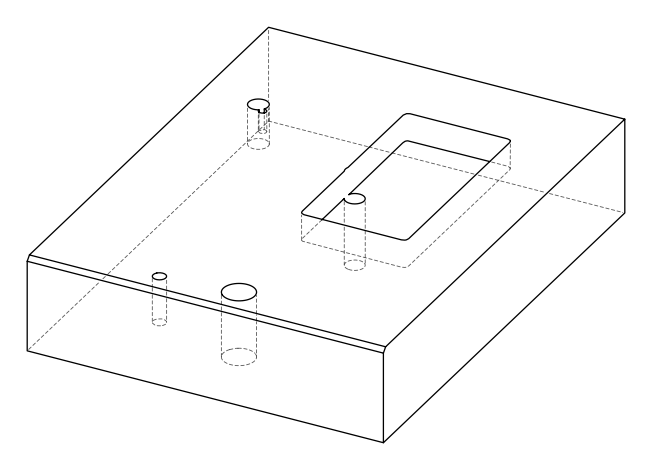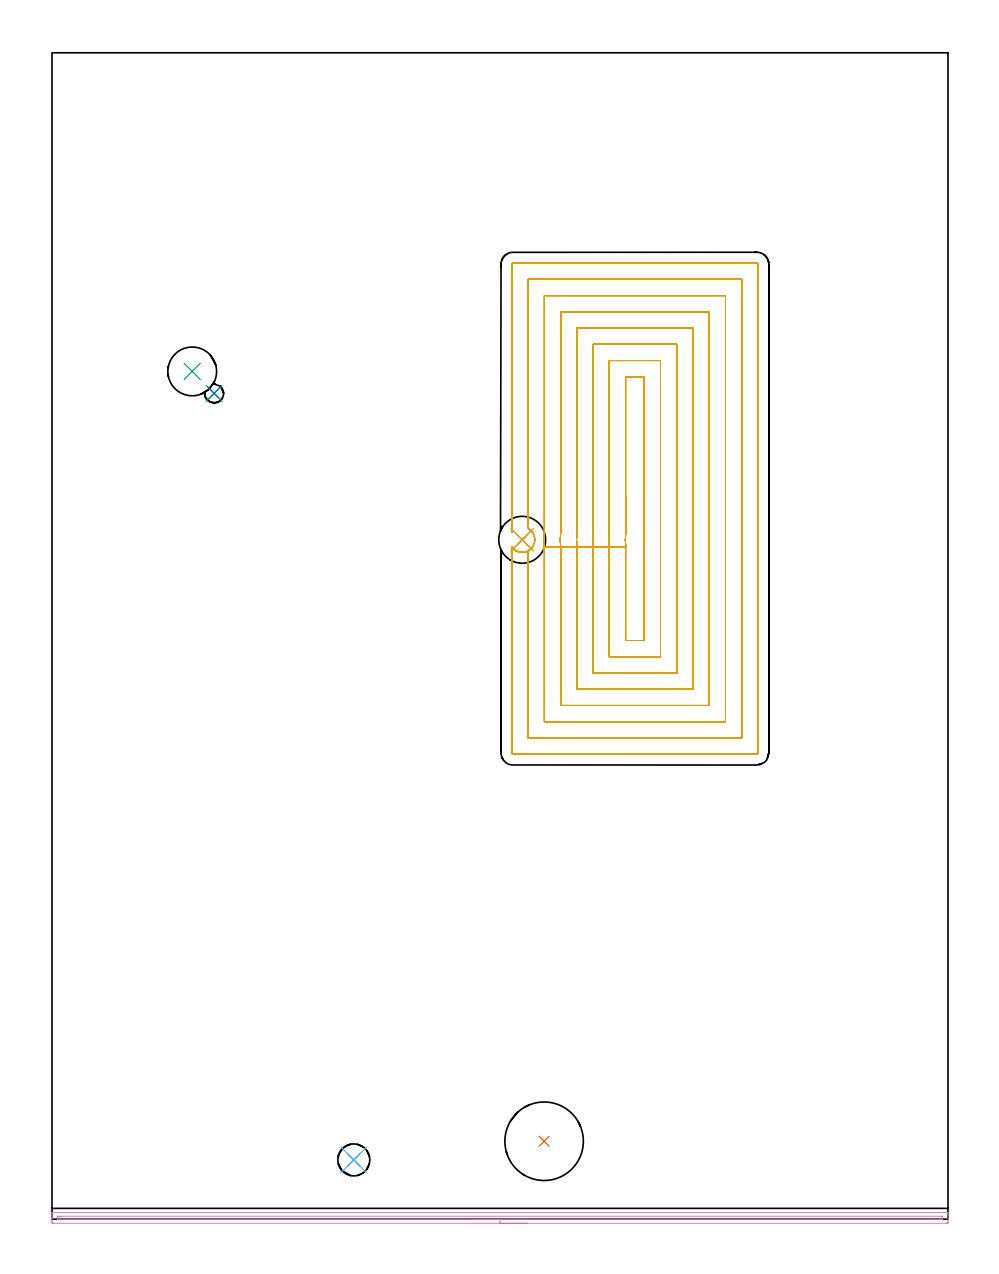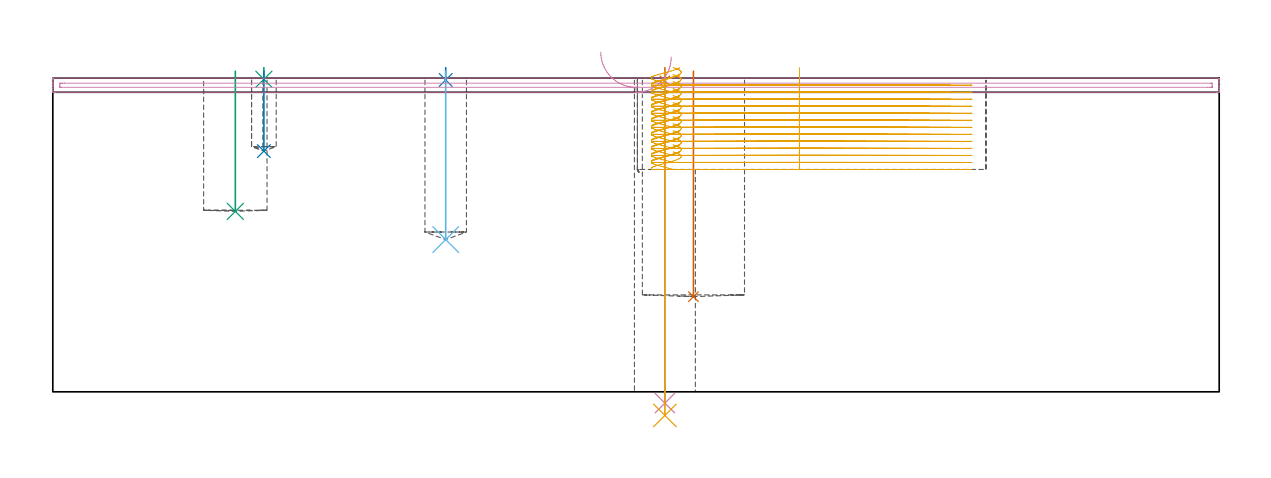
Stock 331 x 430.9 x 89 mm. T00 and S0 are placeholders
(PLAN: 11 operations, 8 tool changes, 88.9 min)
(1 SPOT_DRILL | STEP1HOLE | NXT0321_9005460120000 | 0.03 min | 4 mm3)
(2 SPOT_DRILL_1 | STEP1POCKET | NXT0321_9005460120000 | 0.03 min | 1 mm3)
(3 SPOT_DRILL_2 | STEP1POCKET_2 | NXT0321_9005460120000 | 0.03 min | 0 mm3)
(4 DRILL_THROUGH_HOLE_INTO_CENTER | STEP1HOLE | NXT0301_065 | 0.38 min | 6133 mm3)
(5 DRILL_TO_ENLARGE_THROUGH_HOLE | STEP1HOLE | UGT0301_244 | 0.39 min | 14747 mm3)
(6 DRILL_BLIND_HOLE_INTO_CENTER | STEP1POCKET | NXT0301_089 | 0.19 min | 4830 mm3)
(7 INDEXABLE_INSERT_DRILL_BLIND_HOLE_FROM_SOLID | STEP1POCKET_1 | NXT0302_029 | 0.26 min | 40688 mm3)
(8 DRILL_BLIND_HOLE_INTO_CENTER_1 | STEP1POCKET_2 | NXT0301_041 | 0.09 min | 757 mm3)
(9 INDEXABLE_INSERT_DRILL_BLIND_HOLE_FROM_SOLID_1 | STEP1POCKET_3 | NXT0302_007 | 0.16 min | 9491 mm3)
(10 AREA_MILL | FG_CHAMFER_SURFACE | UGT0205_001 | 5.46 min | 2644 mm3)
(11 MILL_RECTANGULAR_POCKET | POCKET_RECTANGULAR_STRAIGHT | NXT0201_009 | Follow Part, ap 2, ae 75% | 81.85 min | 478777 mm3)
(TOOL NXT0321_9005460120000 | NC Spot Drill, 142deg, 12mm, Carbide, Uncoated | D12 PA142 FL30 Z2)
(TOOL NXT0301_065 | Carbide Drill 9.4mm [860.1-0940-075A1-MM 2214] | D9.4 PA140 FL98 Z2)
(TOOL UGT0301_244 | Twist Drill 17.3 mm | D17.3 PA118 FL130 Z2)
(TOOL NXT0301_089 | Carbide Drill 11.8mm [860.1-1180-035A1-MM 2214] | D11.8 PA140 FL55 Z2)
(TOOL NXT0302_029 | Index. Insert Drill 29mm [880-D2900L32-05] | D29 PA176 FL145 Z2)
(TOOL NXT0301_041 | Carbide Drill 7mm [860.1-0700-035A1-MM 2214] | D7 PA140 FL53 Z2)
(TOOL NXT0302_007 | Index. Insert Drill 18mm [880-D1800L25-05] | D18 PA176 FL90 Z2)
(TOOL UGT0205_001 | Chamfer Mill 20 x 3 x 45 deg. | D20 FL50 Z2)
(TOOL NXT0201_009 | ENDMILL 8mm [2P460-0800-NA 1630] | D8 FL26 Z6)
(OP 1 SPOT_DRILL)
G17 G21 G94 G90
T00 M6
G54
G17 G0 G90 X173.7 Y251. S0 M3
G43 Z99. H0
G94 G81 G98 Z88.255 F250. R92.
G80
M5
M2
(OP 2 SPOT_DRILL_1)
G17 G21 G94 G90
T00 M6
G54
G17 G0 G90 X111.5 Y21.9 S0 M3
G43 Z99. H0
G94 G81 G98 Z88.492 F250. R92.
G80
M5
M2
(OP 3 SPOT_DRILL_2)
G17 G21 G94 G90
T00 M6
G54
G17 G0 G90 X59.9 Y305.1 S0 M3
G43 Z99. H0
G94 G81 G98 Z88.699 F250. R92.
G80
M5
M2
(OP 4 DRILL_THROUGH_HOLE_INTO_CENTER)
G17 G21 G94 G90
T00 M6
G54
G17 G0 G90 X173.7 Y251. S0 M3
G43 Z99. H1
G94 G73 G98 Z-3.211 F250. Q9.221 R91.
G80
M5
M2
(OP 5 DRILL_TO_ENLARGE_THROUGH_HOLE)
G17 G21 G94 G90
T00 M6
G54
G17 G0 G90 X173.7 Y251. S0 M3
G43 Z99. H0
G94 G73 G98 Z-6.697 F250. Q15.95 R91.
G80
M5
M2
(OP 6 DRILL_BLIND_HOLE_INTO_CENTER)
G17 G21 G94 G90
T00 M6
G54
G17 G0 G90 X111.5 Y21.9 S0 M3
G43 Z99. H1
G94 G81 G98 Z43.2 F250. R91.
G80
M5
M2
(OP 7 INDEXABLE_INSERT_DRILL_BLIND_HOLE_FROM_SOLID)
G17 G21 G94 G90
T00 M6
G54
G17 G0 G90 X181.8 Y28.8 S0 M3
G43 Z99. H1
G94 G81 G98 Z27. F250. R91.
G80
M5
M2
(OP 8 DRILL_BLIND_HOLE_INTO_CENTER_1)
G17 G21 G94 G90
T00 M6
G54
G17 G0 G90 X59.9 Y305.1 S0 M3
G43 Z99. H1
G94 G81 G98 Z68.3 F250. R91.
G80
M5
M2
(OP 9 INDEXABLE_INSERT_DRILL_BLIND_HOLE_FROM_SOLID_1)
G17 G21 G94 G90
T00 M6
G54
G17 G0 G90 X51.8 Y313.2 S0 M3
G43 Z99. H1
G94 G81 G98 Z51.2 F250. R91.
G80
M5
M2
(OP 10 AREA_MILL)
G17 G21 G94 G90
T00 M6
G54
G17 G0 G90 X175.5 Y-1.5 S1061 M3
G43 Z99. H0
Z95.
G94 G1 X175.462 Z94.128 F250.
X175.348 Z93.264
X175.159 Z92.412
X174.897 Z91.58
X174.563 Z90.774
X174.16 Z90.
X173.692 Z89.264
X173.16 Z88.572
X172.571 Z87.929
X171.928 Z87.34
X171.236 Z86.808
X170.5 Z86.34
X169.726 Z85.937
X168.92 Z85.603
X168.088 Z85.341
X167.237 Z85.152
X166.372 Z85.038
X165.5 Z85.
X0.622
X0.352 Y-1.498
X0.01 Y-1.493 Z85.002
X0. Y-1.236 Z85.259
Y-0.972 Z85.523
Y-0.368 Z86.126
Y0.159 Z86.656
Y0.5 Z86.996
Y1.027 Z87.523
Y1.368 Z87.863
Y2.049 Z88.549
Y2.293 Z88.792
X0.002 Y2.398 Z88.89
X0.01 Y2.497 Z88.988
X0.175 Y2.5 Z89.
X330.825
X330.99 Y2.497 Z88.988
X330.997 Y2.45 Z88.941
X330.999 Y2.397 Z88.889
X331. Y2.293 Z88.792
Y2.049 Z88.549
Y1.368 Z87.863
Y0.159 Z86.656
Y-0.368 Z86.126
Y-0.972 Z85.523
X330.997 Y-1.236 Z85.259
X330.99 Y-1.493 Z85.002
X330.648 Y-1.498 Z85.
X330.378 Y-1.5
X165.5
Y-0.086 Z86.414
X2.409 Y-0.085 Z86.415
X2.117 Y-0.084 Z86.416
X2.044 Y-0.081 Z86.419
X2.014 Y-0.079 Z86.421
X2.01 Y-0.064 Z86.436
X2.003 Y0.027 Z86.527
X2.001 Y0.5 Z87.
X2.002 Y0.896 Z87.396
X2.007 Y1.03 Z87.53
X2.01 Y1.073 Z87.573
X2.035 Y1.079 Z87.579
X2.108 Y1.081 Z87.581
X2.409 Y1.084 Z87.584
X2.7 Y1.086 Z87.586
X3.303
X328.591 Y1.085 Z87.585
X328.883 Y1.084 Z87.584
X328.956 Y1.081 Z87.581
X328.986 Y1.079 Z87.579
X328.99 Y1.064 Z87.564
X328.997 Y0.973 Z87.473
X328.999 Y0.5 Z87.
X328.998 Y0.104 Z86.604
X328.993 Y-0.03 Z86.47
X328.99 Y-0.073 Z86.427
X328.965 Y-0.079 Z86.421
X328.892 Y-0.081 Z86.419
X328.591 Y-0.084 Z86.416
X328.3 Y-0.086 Z86.414
X327.697
X165.5
X164.628 Z86.452
X163.764 Z86.566
X162.912 Z86.755
X162.08 Z87.017
X161.274 Z87.351
X160.5 Z87.754
X159.764 Z88.223
X159.072 Z88.754
X158.429 Z89.343
X157.84 Z89.986
X157.309 Z90.678
X156.84 Z91.414
X156.437 Z92.188
X156.103 Z92.994
X155.841 Z93.826
X155.652 Z94.678
X155.538 Z95.543
X155.5 Z96.414
G0 Z99.
M5
M2
(OP 11 MILL_RECTANGULAR_POCKET)
G17 G21 G94 G90
T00 M6
G54
G17 G0 G90 X177.958 Y249.182 S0 M3
G43 Z99. H1
Z92.
G94 G1 X177.757 Y248.737 Z91.869 F250.
X177.324 Y248.09 Z91.66
X176.789 Y247.524 Z91.452
X176.169 Y247.055 Z91.243
X175.459 Y246.689 Z91.029
X174.771 Y246.47 Z90.836
X174.057 Y246.36 Z90.642
X173.335 Y246.361 Z90.449
X172.622 Y246.472 Z90.255
X171.934 Y246.692 Z90.062
X171.659 Y246.826 Z89.98
X171.086 Y247.157 Z89.803
X170.833 Y247.33 Z89.721
X170.448 Y247.668 Z89.583
X170.102 Y248.046 Z89.446
X169.924 Y248.295 Z89.364
X169.9 Y248.278 Z89.356
Y247.264 Z89.084
Y248.278 Z88.813
X169.924 Y248.295 Z88.805
X170.102 Y248.046 Z88.723
X170.448 Y247.668 Z88.586
X170.833 Y247.33 Z88.448
X171.086 Y247.157 Z88.366
X171.659 Y246.826 Z88.189
X171.934 Y246.692 Z88.107
X172.622 Y246.472 Z87.913
X173.335 Y246.361 Z87.72
X174.057 Y246.36 Z87.527
X174.771 Y246.47 Z87.333
X175.459 Y246.689 Z87.14
X175.9 Y246.908 Z87.008
Y177.8 F500.
X254.8
Y347.2
X175.9
Y255.095
G0 X176.021 Y255.024 Z92.
G1 X176.22 Y254.904 Z91.938 F250.
X176.663 Y254.579 Z91.791
X177.155 Y254.105 Z91.607
X177.535 Y253.625 Z91.443
X177.631 Y253.48 Z91.397
X177.793 Y253.221 Z91.315
X178.108 Y252.486 Z91.101
X178.294 Y251.709 Z90.887
X178.345 Y250.912 Z90.673
X178.26 Y250.117 Z90.458
X178.041 Y249.349 Z90.244
X177.695 Y248.629 Z90.03
X177.231 Y247.978 Z89.816
X176.664 Y247.416 Z89.602
X176.009 Y246.958 Z89.388
X175.735 Y246.822 Z89.306
X175.459 Y246.689 Z89.224
X174.771 Y246.47 Z89.031
X174.057 Y246.36 Z88.837
X173.335 Y246.361 Z88.644
X172.622 Y246.472 Z88.45
X171.934 Y246.692 Z88.257
X171.659 Y246.826 Z88.175
X171.086 Y247.157 Z87.997
X170.833 Y247.33 Z87.915
X170.448 Y247.668 Z87.778
X170.102 Y248.046 Z87.641
X169.924 Y248.295 Z87.559
X169.9 Y248.278 Z87.551
Y247.264 Z87.279
Y248.278 Z87.008
Y172.2 F500.
G3 X170.3 Y171.8 R0.4
G1 X260.4
G3 X260.8 Y172.2 R0.4
G1 Y352.8
G3 X260.4 Y353.2 R0.4
G1 X170.3
G3 X169.9 Y352.8 R0.4
G1 Y253.724
G0 X211.9 Y266.904 Z92.
G1 Y252.807 Z88.223 F250.
X211.871 Y251.915 Z87.983
X211.812 Y251.001 Z87.738
X211.871 Y250.086 Z87.492
X211.9 Y249.194 Z87.253
Y248.278 Z87.008
Y213.8 F500.
X218.8
Y311.2
X211.9
Y253.724
G2 X211.812 Y251.001 R42.
X211.9 Y248.278 R42.
G1 X205.9
Y207.8
X224.8
Y317.2
X205.9
Y253.724
G2 X205.797 Y251.001 R36.
X205.9 Y248.278 R36.
G1 X199.9
Y201.8
X230.8
Y323.2
X199.9
Y253.724
G2 X199.776 Y251.001 R30.
X199.9 Y248.278 R30.
G1 X193.9
Y195.8
X236.8
Y329.2
X193.9
Y253.724
G2 X193.745 Y251.001 R24.
X193.9 Y248.278 R24.
G1 X187.9
Y189.8
X242.8
Y335.2
X187.9
Y253.724
G2 X187.693 Y251.001 R18.
X187.9 Y248.278 R18.
G1 X181.9
Y183.8
X248.8
Y341.2
X181.9
Y253.724
G2 X181.587 Y251.001 R12.
X181.9 Y248.278 R12.
G1 Y247.278
G0 X177.958 Y249.181 Z90.008
G1 X177.757 Y248.737 Z89.877 F250.
X177.324 Y248.09 Z89.668
X176.789 Y247.524 Z89.46
X176.169 Y247.055 Z89.251
X175.459 Y246.689 Z89.037
X174.771 Y246.47 Z88.844
X174.057 Y246.36 Z88.65
X173.335 Y246.361 Z88.457
X172.622 Y246.472 Z88.263
X171.934 Y246.692 Z88.07
X171.659 Y246.826 Z87.988
X171.086 Y247.157 Z87.811
X170.833 Y247.33 Z87.729
X170.448 Y247.668 Z87.591
X170.102 Y248.046 Z87.454
X169.924 Y248.295 Z87.372
X169.9 Y248.278 Z87.364
Y247.264 Z87.092
Y248.278 Z86.821
X169.924 Y248.295 Z86.813
X170.102 Y248.046 Z86.731
X170.448 Y247.668 Z86.593
X170.833 Y247.33 Z86.456
X171.086 Y247.157 Z86.374
X171.659 Y246.826 Z86.197
X171.934 Y246.692 Z86.115
X172.622 Y246.472 Z85.921
X173.335 Y246.361 Z85.728
X174.057 Y246.36 Z85.534
X174.771 Y246.47 Z85.341
X175.459 Y246.689 Z85.147
X175.9 Y246.908 Z85.015
Y177.8 F500.
X254.8
Y347.2
X175.9
Y255.095
G0 X176.022 Y255.023 Z90.008
G1 X176.22 Y254.904 Z89.946 F250.
X176.663 Y254.579 Z89.799
X177.155 Y254.105 Z89.615
X177.535 Y253.625 Z89.451
X177.631 Y253.48 Z89.405
X177.793 Y253.221 Z89.323
X178.108 Y252.486 Z89.109
X178.294 Y251.709 Z88.895
X178.345 Y250.912 Z88.681
X178.26 Y250.117 Z88.466
X178.041 Y249.349 Z88.252
X177.695 Y248.629 Z88.038
X177.231 Y247.978 Z87.824
X176.664 Y247.416 Z87.61
X176.009 Y246.958 Z87.396
X175.735 Y246.822 Z87.314
X175.459 Y246.689 Z87.232
X174.771 Y246.47 Z87.038
X174.057 Y246.36 Z86.845
X173.335 Y246.361 Z86.652
X172.622 Y246.472 Z86.458
X171.934 Y246.692 Z86.265
X171.659 Y246.826 Z86.183
X171.086 Y247.157 Z86.005
X170.833 Y247.33 Z85.923
X170.448 Y247.668 Z85.786
X170.102 Y248.046 Z85.648
X169.924 Y248.295 Z85.567
X169.9 Y248.278 Z85.558
Y247.264 Z85.287
Y248.278 Z85.015
Y172.2 F500.
G3 X170.3 Y171.8 R0.4
G1 X260.4
G3 X260.8 Y172.2 R0.4
G1 Y352.8
G3 X260.4 Y353.2 R0.4
G1 X170.3
G3 X169.9 Y352.8 R0.4
G1 Y253.724
G0 X211.9 Y266.904 Z90.008
G1 Y253.724 Z86.476 F250.
Y252.807 Z86.23
X211.871 Y251.915 Z85.991
X211.812 Y251.001 Z85.746
X211.871 Y250.086 Z85.5
X211.9 Y249.194 Z85.261
Y248.278 Z85.015
Y213.8 F500.
X218.8
Y311.2
X211.9
Y253.724
G2 X211.812 Y251.001 R42.
X211.9 Y248.278 R42.
G1 X205.9
Y207.8
X224.8
Y317.2
X205.9
Y253.724
G2 X205.797 Y251.001 R36.
X205.9 Y248.278 R36.
G1 X199.9
Y201.8
X230.8
Y323.2
X199.9
Y253.724
G2 X199.776 Y251.001 R30.
X199.9 Y248.278 R30.
G1 X193.9
Y195.8
X236.8
Y329.2
X193.9
Y253.724
G2 X193.745 Y251.001 R24.
X193.9 Y248.278 R24.
G1 X187.9
Y189.8
X242.8
Y335.2
X187.9
Y253.724
G2 X187.693 Y251.001 R18.
X187.9 Y248.278 R18.
G1 X181.9
Y183.8
X248.8
Y341.2
X181.9
Y253.724
G2 X181.587 Y251.001 R12.
X181.9 Y248.278 R12.
G1 Y247.278
G0 X177.964 Y249.177 Z88.015
G1 X177.627 Y248.517 Z87.817 F250.
X177.119 Y247.851 Z87.592
X176.5 Y247.285 Z87.368
X176.245 Y247.116 Z87.286
X175.734 Y246.822 Z87.127
X175.458 Y246.689 Z87.045
X174.77 Y246.47 Z86.852
X174.056 Y246.36 Z86.658
X173.334 Y246.361 Z86.465
X172.62 Y246.473 Z86.271
X171.933 Y246.693 Z86.078
X171.658 Y246.826 Z85.996
X171.085 Y247.157 Z85.819
X170.582 Y247.542 Z85.649
X170.102 Y248.046 Z85.463
X169.924 Y248.295 Z85.381
X169.9 Y248.278 Z85.373
Y247.264 Z85.101
Y248.278 Z84.829
X169.924 Y248.295 Z84.821
X170.102 Y248.046 Z84.739
X170.582 Y247.542 Z84.553
X171.085 Y247.157 Z84.383
X171.658 Y246.826 Z84.206
X171.933 Y246.693 Z84.124
X172.62 Y246.473 Z83.93
X173.334 Y246.361 Z83.737
X174.056 Y246.36 Z83.543
X174.77 Y246.47 Z83.35
X175.458 Y246.689 Z83.156
X175.734 Y246.822 Z83.074
X175.9 Y246.918 Z83.023
Y177.8 F500.
X254.8
Y347.2
X175.9
Y255.095
G0 X176.021 Y255.024 Z88.015
G1 X176.221 Y254.903 Z87.953 F250.
X176.663 Y254.579 Z87.806
X177.155 Y254.105 Z87.623
X177.535 Y253.625 Z87.459
X177.631 Y253.48 Z87.412
X177.793 Y253.22 Z87.33
X177.997 Y252.786 Z87.201
X178.156 Y252.333 Z87.073
X178.223 Y252.034 Z86.991
X178.29 Y251.735 Z86.909
X178.345 Y250.899 Z86.684
X178.25 Y250.066 Z86.46
X178.008 Y249.264 Z86.235
X177.627 Y248.517 Z86.01
X177.119 Y247.851 Z85.786
X176.5 Y247.285 Z85.561
X176.245 Y247.116 Z85.479
X175.734 Y246.822 Z85.321
X175.458 Y246.689 Z85.239
X174.77 Y246.47 Z85.046
X174.056 Y246.36 Z84.852
X173.334 Y246.361 Z84.659
X172.62 Y246.473 Z84.465
X171.933 Y246.693 Z84.272
X171.658 Y246.826 Z84.19
X171.085 Y247.157 Z84.013
X170.582 Y247.542 Z83.843
X170.102 Y248.046 Z83.656
X169.924 Y248.295 Z83.574
X169.9 Y248.278 Z83.566
Y247.264 Z83.295
Y248.278 Z83.023
Y172.2 F500.
G3 X170.3 Y171.8 R0.4
G1 X260.4
G3 X260.8 Y172.2 R0.4
G1 Y352.8
G3 X260.4 Y353.2 R0.4
G1 X170.3
G3 X169.9 Y352.8 R0.4
G1 Y253.724
G0 X211.9 Y266.904 Z88.015
G1 Y253.724 Z84.484 F250.
Y252.807 Z84.238
X211.871 Y251.915 Z83.999
X211.812 Y251.001 Z83.753
X211.871 Y250.086 Z83.508
X211.9 Y249.194 Z83.269
Y248.278 Z83.023
Y213.8 F500.
X218.8
Y311.2
X211.9
Y253.724
G2 X211.812 Y251.001 R42.
X211.9 Y248.278 R42.
G1 X205.9
Y207.8
X224.8
Y317.2
X205.9
Y253.724
G2 X205.797 Y251.001 R36.
X205.9 Y248.278 R36.
G1 X199.9
Y201.8
X230.8
Y323.2
X199.9
Y253.724
G2 X199.776 Y251.001 R30.
X199.9 Y248.278 R30.
G1 X193.9
Y195.8
X236.8
Y329.2
X193.9
Y253.724
G2 X193.745 Y251.001 R24.
X193.9 Y248.278 R24.
G1 X187.9
Y189.8
X242.8
Y335.2
X187.9
Y253.724
G2 X187.693 Y251.001 R18.
X187.9 Y248.278 R18.
G1 X181.9
Y183.8
X248.8
Y341.2
X181.9
Y253.724
G2 X181.587 Y251.001 R12.
X181.9 Y248.278 R12.
G1 Y247.278
G0 X177.963 Y249.176 Z86.023
G1 X177.627 Y248.517 Z85.825 F250.
X177.119 Y247.851 Z85.6
X176.5 Y247.285 Z85.376
X176.245 Y247.116 Z85.294
X175.734 Y246.822 Z85.135
X175.458 Y246.689 Z85.053
X174.77 Y246.47 Z84.86
X174.056 Y246.36 Z84.666
X173.334 Y246.361 Z84.473
X172.62 Y246.473 Z84.279
X171.933 Y246.693 Z84.086
X171.658 Y246.826 Z84.004
X171.085 Y247.157 Z83.827
X170.833 Y247.33 Z83.745
X170.448 Y247.668 Z83.608
X170.102 Y248.046 Z83.47
X169.924 Y248.295 Z83.388
X169.9 Y248.278 Z83.38
Y247.264 Z83.109
Y248.278 Z82.837
X169.924 Y248.295 Z82.829
X170.102 Y248.046 Z82.747
X170.448 Y247.668 Z82.61
X170.833 Y247.33 Z82.473
X171.085 Y247.157 Z82.391
X171.658 Y246.826 Z82.214
X171.933 Y246.693 Z82.132
X172.62 Y246.473 Z81.938
X173.334 Y246.361 Z81.745
X174.056 Y246.36 Z81.551
X174.77 Y246.47 Z81.358
X175.458 Y246.689 Z81.164
X175.734 Y246.822 Z81.082
X175.9 Y246.918 Z81.031
Y177.8 F500.
X254.8
Y347.2
X175.9
Y255.095
G0 X176.021 Y255.024 Z86.023
G1 X176.221 Y254.903 Z85.96 F250.
X176.663 Y254.579 Z85.814
X177.155 Y254.105 Z85.63
X177.535 Y253.625 Z85.466
X177.631 Y253.48 Z85.42
X177.793 Y253.22 Z85.338
X177.997 Y252.786 Z85.209
X178.156 Y252.333 Z85.081
X178.223 Y252.034 Z84.999
X178.29 Y251.735 Z84.917
X178.345 Y250.899 Z84.692
X178.25 Y250.066 Z84.467
X178.008 Y249.264 Z84.243
X177.627 Y248.517 Z84.018
X177.119 Y247.851 Z83.794
X176.5 Y247.285 Z83.569
X176.245 Y247.116 Z83.487
X175.734 Y246.822 Z83.329
X175.458 Y246.689 Z83.247
X174.77 Y246.47 Z83.053
X174.056 Y246.36 Z82.86
X173.334 Y246.361 Z82.666
X172.62 Y246.473 Z82.473
X171.933 Y246.693 Z82.279
X171.658 Y246.826 Z82.197
X171.085 Y247.157 Z82.02
X170.833 Y247.33 Z81.938
X170.448 Y247.668 Z81.801
X170.102 Y248.046 Z81.664
X169.924 Y248.295 Z81.582
X169.9 Y248.278 Z81.574
Y247.264 Z81.302
Y248.278 Z81.031
Y172.2 F500.
G3 X170.3 Y171.8 R0.4
G1 X260.4
G3 X260.8 Y172.2 R0.4
G1 Y352.8
G3 X260.4 Y353.2 R0.4
G1 X170.3
G3 X169.9 Y352.8 R0.4
G1 Y253.724
G0 X211.9 Y266.904 Z86.023
G1 Y253.724 Z82.491 F250.
Y252.807 Z82.246
X211.871 Y251.915 Z82.007
X211.812 Y251.001 Z81.761
X211.871 Y250.086 Z81.515
X211.9 Y249.194 Z81.276
Y248.278 Z81.031
Y213.8 F500.
X218.8
Y311.2
X211.9
Y253.724
G2 X211.812 Y251.001 R42.
X211.9 Y248.278 R42.
G1 X205.9
Y207.8
X224.8
Y317.2
X205.9
Y253.724
G2 X205.797 Y251.001 R36.
X205.9 Y248.278 R36.
G1 X199.9
Y201.8
X230.8
Y323.2
X199.9
Y253.724
G2 X199.776 Y251.001 R30.
X199.9 Y248.278 R30.
G1 X193.9
Y195.8
X236.8
Y329.2
X193.9
Y253.724
G2 X193.745 Y251.001 R24.
X193.9 Y248.278 R24.
G1 X187.9
Y189.8
X242.8
Y335.2
X187.9
Y253.724
G2 X187.693 Y251.001 R18.
X187.9 Y248.278 R18.
G1 X181.9
Y183.8
X248.8
Y341.2
X181.9
Y253.724
G2 X181.587 Y251.001 R12.
X181.9 Y248.278 R12.
G1 Y247.278
G0 X177.958 Y249.182 Z84.031
G1 X177.757 Y248.737 Z83.9 F250.
X177.324 Y248.09 Z83.691
X176.789 Y247.524 Z83.483
X176.169 Y247.055 Z83.274
X175.459 Y246.689 Z83.06
X174.771 Y246.47 Z82.867
X174.057 Y246.36 Z82.673
X173.335 Y246.361 Z82.48
X172.622 Y246.472 Z82.286
X171.934 Y246.692 Z82.093
X171.659 Y246.826 Z82.011
X171.086 Y247.157 Z81.834
X170.833 Y247.33 Z81.752
X170.448 Y247.668 Z81.614
X170.102 Y248.046 Z81.477
X169.924 Y248.295 Z81.395
X169.9 Y248.278 Z81.387
Y247.264 Z81.115
Y248.278 Z80.844
X169.924 Y248.295 Z80.836
X170.102 Y248.046 Z80.754
X170.448 Y247.668 Z80.616
X170.833 Y247.33 Z80.479
X171.086 Y247.157 Z80.397
X171.659 Y246.826 Z80.22
X171.934 Y246.692 Z80.138
X172.622 Y246.472 Z79.944
X173.335 Y246.361 Z79.751
X174.057 Y246.36 Z79.557
X174.771 Y246.47 Z79.364
X175.459 Y246.689 Z79.17
X175.9 Y246.908 Z79.038
Y177.8 F500.
X254.8
Y347.2
X175.9
Y255.095
G0 X176.022 Y255.023 Z84.031
G1 X176.22 Y254.904 Z83.969 F250.
X176.663 Y254.579 Z83.822
X177.155 Y254.105 Z83.638
X177.535 Y253.625 Z83.474
X177.631 Y253.48 Z83.428
X177.793 Y253.221 Z83.346
X178.108 Y252.486 Z83.132
X178.294 Y251.709 Z82.918
X178.345 Y250.912 Z82.704
X178.26 Y250.117 Z82.489
X178.041 Y249.349 Z82.275
X177.695 Y248.629 Z82.061
X177.231 Y247.978 Z81.847
X176.664 Y247.416 Z81.633
X176.009 Y246.958 Z81.419
X175.735 Y246.822 Z81.337
X175.459 Y246.689 Z81.255
X174.771 Y246.47 Z81.061
X174.057 Y246.36 Z80.868
X173.335 Y246.361 Z80.675
X172.622 Y246.472 Z80.481
X171.934 Y246.692 Z80.288
X171.659 Y246.826 Z80.206
X171.086 Y247.157 Z80.028
X170.833 Y247.33 Z79.946
X170.448 Y247.668 Z79.809
X170.102 Y248.046 Z79.672
X169.924 Y248.295 Z79.59
X169.9 Y248.278 Z79.582
Y247.264 Z79.31
Y248.278 Z79.038
Y172.2 F500.
G3 X170.3 Y171.8 R0.4
G1 X260.4
G3 X260.8 Y172.2 R0.4
G1 Y352.8
G3 X260.4 Y353.2 R0.4
G1 X170.3
G3 X169.9 Y352.8 R0.4
G1 Y253.724
G0 X211.9 Y266.904 Z84.031
G1 Y253.724 Z80.499 F250.
Y252.807 Z80.253
X211.871 Y251.915 Z80.014
X211.812 Y251.001 Z79.769
X211.871 Y250.086 Z79.523
X211.9 Y249.194 Z79.284
Y248.278 Z79.038
Y213.8 F500.
X218.8
Y311.2
X211.9
Y253.724
G2 X211.812 Y251.001 R42.
X211.9 Y248.278 R42.
G1 X205.9
Y207.8
X224.8
Y317.2
X205.9
Y253.724
G2 X205.797 Y251.001 R36.
X205.9 Y248.278 R36.
G1 X199.9
Y201.8
X230.8
Y323.2
X199.9
Y253.724
G2 X199.776 Y251.001 R30.
X199.9 Y248.278 R30.
G1 X193.9
Y195.8
X236.8
Y329.2
X193.9
Y253.724
G2 X193.745 Y251.001 R24.
X193.9 Y248.278 R24.
G1 X187.9
Y189.8
X242.8
Y335.2
X187.9
Y253.724
G2 X187.693 Y251.001 R18.
X187.9 Y248.278 R18.
G1 X181.9
Y183.8
X248.8
Y341.2
X181.9
Y253.724
G2 X181.587 Y251.001 R12.
X181.9 Y248.278 R12.
G1 Y247.278
G0 X177.957 Y249.181 Z82.038
G1 X177.757 Y248.737 Z81.908 F250.
X177.324 Y248.09 Z81.699
X176.789 Y247.524 Z81.491
X176.169 Y247.055 Z81.282
X175.459 Y246.689 Z81.068
X174.771 Y246.47 Z80.875
X174.057 Y246.36 Z80.681
X173.335 Y246.361 Z80.488
X172.622 Y246.472 Z80.294
X171.934 Y246.692 Z80.101
X171.659 Y246.826 Z80.019
X171.086 Y247.157 Z79.841
X170.833 Y247.33 Z79.759
X170.448 Y247.668 Z79.622
X170.102 Y248.046 Z79.485
X169.924 Y248.295 Z79.403
X169.9 Y248.278 Z79.395
Y247.264 Z79.123
Y248.278 Z78.852
X169.924 Y248.295 Z78.843
X170.102 Y248.046 Z78.762
X170.448 Y247.668 Z78.624
X170.833 Y247.33 Z78.487
X171.086 Y247.157 Z78.405
X171.659 Y246.826 Z78.227
X171.934 Y246.692 Z78.145
X172.622 Y246.472 Z77.952
X173.335 Y246.361 Z77.758
X174.057 Y246.36 Z77.565
X174.771 Y246.47 Z77.372
X175.459 Y246.689 Z77.178
X175.9 Y246.908 Z77.046
Y177.8 F500.
X254.8
Y347.2
X175.9
Y255.095
G0 X176.022 Y255.023 Z82.038
G1 X176.22 Y254.904 Z81.977 F250.
X176.663 Y254.579 Z81.829
X177.155 Y254.105 Z81.646
X177.535 Y253.625 Z81.482
X177.631 Y253.48 Z81.436
X177.793 Y253.221 Z81.354
X178.108 Y252.486 Z81.14
X178.294 Y251.709 Z80.925
X178.345 Y250.912 Z80.711
X178.26 Y250.117 Z80.497
X178.041 Y249.349 Z80.283
X177.695 Y248.629 Z80.069
X177.231 Y247.978 Z79.855
X176.664 Y247.416 Z79.641
X176.009 Y246.958 Z79.427
X175.735 Y246.822 Z79.345
X175.459 Y246.689 Z79.263
X174.771 Y246.47 Z79.069
X174.057 Y246.36 Z78.876
X173.335 Y246.361 Z78.682
X172.622 Y246.472 Z78.489
X171.934 Y246.692 Z78.295
X171.659 Y246.826 Z78.213
X171.086 Y247.157 Z78.036
X170.833 Y247.33 Z77.954
X170.448 Y247.668 Z77.817
X170.102 Y248.046 Z77.679
X169.924 Y248.295 Z77.597
X169.9 Y248.278 Z77.589
Y247.264 Z77.318
Y248.278 Z77.046
Y172.2 F500.
G3 X170.3 Y171.8 R0.4
G1 X260.4
G3 X260.8 Y172.2 R0.4
G1 Y352.8
G3 X260.4 Y353.2 R0.4
G1 X170.3
G3 X169.9 Y352.8 R0.4
G1 Y253.724
G0 X211.9 Y266.905 Z82.038
G1 Y253.724 Z78.507 F250.
Y252.807 Z78.261
X211.871 Y251.915 Z78.022
X211.812 Y251.001 Z77.776
X211.871 Y250.086 Z77.531
X211.9 Y249.194 Z77.292
Y248.278 Z77.046
Y213.8 F500.
X218.8
Y311.2
X211.9
Y253.724
G2 X211.812 Y251.001 R42.
X211.9 Y248.278 R42.
G1 X205.9
Y207.8
X224.8
Y317.2
X205.9
Y253.724
G2 X205.797 Y251.001 R36.
X205.9 Y248.278 R36.
G1 X199.9
Y201.8
X230.8
Y323.2
X199.9
Y253.724
G2 X199.776 Y251.001 R30.
X199.9 Y248.278 R30.
G1 X193.9
Y195.8
X236.8
Y329.2
X193.9
Y253.724
G2 X193.745 Y251.001 R24.
X193.9 Y248.278 R24.
G1 X187.9
Y189.8
X242.8
Y335.2
X187.9
Y253.724
G2 X187.693 Y251.001 R18.
X187.9 Y248.278 R18.
G1 X181.9
Y183.8
X248.8
Y341.2
X181.9
Y253.724
G2 X181.587 Y251.001 R12.
X181.9 Y248.278 R12.
G1 Y247.278
G0 X177.957 Y249.181 Z80.046
G1 X177.757 Y248.737 Z79.916 F250.
X177.324 Y248.09 Z79.707
X176.789 Y247.524 Z79.498
X176.169 Y247.055 Z79.29
X175.459 Y246.689 Z79.076
X174.771 Y246.47 Z78.882
X174.057 Y246.36 Z78.689
X173.335 Y246.361 Z78.495
X172.622 Y246.472 Z78.302
X171.934 Y246.692 Z78.109
X171.659 Y246.826 Z78.027
X171.086 Y247.157 Z77.849
X170.833 Y247.33 Z77.767
X170.448 Y247.668 Z77.63
X170.102 Y248.046 Z77.492
X169.924 Y248.295 Z77.41
X169.9 Y248.278 Z77.402
Y247.264 Z77.131
Y248.278 Z76.859
X169.924 Y248.295 Z76.851
X170.102 Y248.046 Z76.769
X170.448 Y247.668 Z76.632
X170.833 Y247.33 Z76.494
X171.086 Y247.157 Z76.413
X171.659 Y246.826 Z76.235
X171.934 Y246.692 Z76.153
X172.622 Y246.472 Z75.96
X173.335 Y246.361 Z75.766
X174.057 Y246.36 Z75.573
X174.771 Y246.47 Z75.379
X175.459 Y246.689 Z75.186
X175.9 Y246.908 Z75.054
Y177.8 F500.
X254.8
Y347.2
X175.9
Y255.095
G0 X176.022 Y255.023 Z80.046
G1 X176.22 Y254.904 Z79.984 F250.
X176.663 Y254.579 Z79.837
X177.155 Y254.105 Z79.654
X177.535 Y253.625 Z79.49
X177.631 Y253.48 Z79.443
X177.793 Y253.221 Z79.361
X178.108 Y252.486 Z79.147
X178.294 Y251.709 Z78.933
X178.345 Y250.912 Z78.719
X178.26 Y250.117 Z78.505
X178.041 Y249.349 Z78.291
X177.695 Y248.629 Z78.077
X177.231 Y247.978 Z77.863
X176.664 Y247.416 Z77.649
X176.009 Y246.958 Z77.434
X175.735 Y246.822 Z77.352
X175.459 Y246.689 Z77.271
X174.771 Y246.47 Z77.077
X174.057 Y246.36 Z76.884
X173.335 Y246.361 Z76.69
X172.622 Y246.472 Z76.497
X171.934 Y246.692 Z76.303
X171.659 Y246.826 Z76.221
X171.086 Y247.157 Z76.044
X170.833 Y247.33 Z75.962
X170.448 Y247.668 Z75.824
X170.102 Y248.046 Z75.687
X169.924 Y248.295 Z75.605
X169.9 Y248.278 Z75.597
Y247.264 Z75.325
Y248.278 Z75.054
Y172.2 F500.
G3 X170.3 Y171.8 R0.4
G1 X260.4
G3 X260.8 Y172.2 R0.4
G1 Y352.8
G3 X260.4 Y353.2 R0.4
G1 X170.3
G3 X169.9 Y352.8 R0.4
G1 Y253.724
G0 X211.9 Y266.905 Z80.046
G1 Y253.724 Z76.514 F250.
Y252.807 Z76.269
X211.871 Y251.915 Z76.03
X211.812 Y251.001 Z75.784
X211.871 Y250.086 Z75.538
X211.9 Y249.194 Z75.299
Y248.278 Z75.054
Y213.8 F500.
X218.8
Y311.2
X211.9
Y253.724
G2 X211.812 Y251.001 R42.
X211.9 Y248.278 R42.
G1 X205.9
Y207.8
X224.8
Y317.2
X205.9
Y253.724
G2 X205.797 Y251.001 R36.
X205.9 Y248.278 R36.
G1 X199.9
Y201.8
X230.8
Y323.2
X199.9
Y253.724
G2 X199.776 Y251.001 R30.
X199.9 Y248.278 R30.
G1 X193.9
Y195.8
X236.8
Y329.2
X193.9
Y253.724
G2 X193.745 Y251.001 R24.
X193.9 Y248.278 R24.
G1 X187.9
Y189.8
X242.8
Y335.2
X187.9
Y253.724
G2 X187.693 Y251.001 R18.
X187.9 Y248.278 R18.
G1 X181.9
Y183.8
X248.8
Y341.2
X181.9
Y253.724
G2 X181.587 Y251.001 R12.
X181.9 Y248.278 R12.
G1 Y247.278
G0 X177.957 Y249.181 Z78.054
G1 X177.757 Y248.737 Z77.923 F250.
X177.324 Y248.09 Z77.715
X176.789 Y247.524 Z77.506
X176.169 Y247.055 Z77.297
X175.459 Y246.689 Z77.084
X174.771 Y246.47 Z76.89
X174.057 Y246.36 Z76.697
X173.335 Y246.361 Z76.503
X172.622 Y246.472 Z76.31
X171.934 Y246.692 Z76.116
X171.659 Y246.826 Z76.034
X171.086 Y247.157 Z75.857
X170.833 Y247.33 Z75.775
X170.448 Y247.668 Z75.637
X170.102 Y248.046 Z75.5
X169.924 Y248.295 Z75.418
X169.9 Y248.278 Z75.41
Y247.264 Z75.139
Y248.278 Z74.867
X169.924 Y248.295 Z74.859
X170.102 Y248.046 Z74.777
X170.448 Y247.668 Z74.64
X170.833 Y247.33 Z74.502
X171.086 Y247.157 Z74.42
X171.659 Y246.826 Z74.243
X171.934 Y246.692 Z74.161
X172.622 Y246.472 Z73.967
X173.335 Y246.361 Z73.774
X174.057 Y246.36 Z73.58
X174.771 Y246.47 Z73.387
X175.459 Y246.689 Z73.193
X175.9 Y246.908 Z73.062
Y177.8 F500.
X254.8
Y347.2
X175.9
Y255.095
G0 X176.022 Y255.023 Z78.054
G1 X176.22 Y254.904 Z77.992 F250.
X176.663 Y254.579 Z77.845
X177.155 Y254.105 Z77.662
X177.535 Y253.625 Z77.497
X177.631 Y253.48 Z77.451
X177.793 Y253.221 Z77.369
X178.108 Y252.486 Z77.155
X178.294 Y251.709 Z76.941
X178.345 Y250.912 Z76.727
X178.26 Y250.117 Z76.513
X178.041 Y249.349 Z76.299
X177.695 Y248.629 Z76.084
X177.231 Y247.978 Z75.87
X176.664 Y247.416 Z75.656
X176.009 Y246.958 Z75.442
X175.735 Y246.822 Z75.36
X175.459 Y246.689 Z75.278
X174.771 Y246.47 Z75.085
X174.057 Y246.36 Z74.891
X173.335 Y246.361 Z74.698
X172.622 Y246.472 Z74.504
X171.934 Y246.692 Z74.311
X171.659 Y246.826 Z74.229
X171.086 Y247.157 Z74.051
X170.833 Y247.33 Z73.969
X170.448 Y247.668 Z73.832
X170.102 Y248.046 Z73.695
X169.924 Y248.295 Z73.613
X169.9 Y248.278 Z73.605
Y247.264 Z73.333
Y248.278 Z73.062
Y172.2 F500.
G3 X170.3 Y171.8 R0.4
G1 X260.4
G3 X260.8 Y172.2 R0.4
G1 Y352.8
G3 X260.4 Y353.2 R0.4
G1 X170.3
G3 X169.9 Y352.8 R0.4
G1 Y253.724
G0 X211.9 Y266.904 Z78.054
G1 Y252.807 Z74.276 F250.
X211.871 Y251.915 Z74.037
X211.812 Y251.001 Z73.792
X211.871 Y250.086 Z73.546
X211.9 Y249.194 Z73.307
Y248.278 Z73.062
Y213.8 F500.
X218.8
Y311.2
X211.9
Y253.724
G2 X211.812 Y251.001 R42.
X211.9 Y248.278 R42.
G1 X205.9
Y207.8
X224.8
Y317.2
X205.9
Y253.724
G2 X205.797 Y251.001 R36.
X205.9 Y248.278 R36.
G1 X199.9
Y201.8
X230.8
Y323.2
X199.9
Y253.724
G2 X199.776 Y251.001 R30.
X199.9 Y248.278 R30.
G1 X193.9
Y195.8
X236.8
Y329.2
X193.9
Y253.724
G2 X193.745 Y251.001 R24.
X193.9 Y248.278 R24.
G1 X187.9
Y189.8
X242.8
Y335.2
X187.9
Y253.724
G2 X187.693 Y251.001 R18.
X187.9 Y248.278 R18.
G1 X181.9
Y183.8
X248.8
Y341.2
X181.9
Y253.724
G2 X181.587 Y251.001 R12.
X181.9 Y248.278 R12.
G1 Y247.278
G0 X177.958 Y249.181 Z76.062
G1 X177.757 Y248.737 Z75.931 F250.
X177.324 Y248.09 Z75.722
X176.789 Y247.524 Z75.514
X176.169 Y247.055 Z75.305
X175.459 Y246.689 Z75.091
X174.771 Y246.47 Z74.898
X174.057 Y246.36 Z74.704
X173.335 Y246.361 Z74.511
X172.622 Y246.472 Z74.317
X171.934 Y246.692 Z74.124
X171.659 Y246.826 Z74.042
X171.086 Y247.157 Z73.864
X170.833 Y247.33 Z73.783
X170.448 Y247.668 Z73.645
X170.102 Y248.046 Z73.508
X169.924 Y248.295 Z73.426
X169.9 Y248.278 Z73.418
Y247.264 Z73.146
Y248.278 Z72.875
X169.924 Y248.295 Z72.867
X170.102 Y248.046 Z72.785
X170.448 Y247.668 Z72.647
X170.833 Y247.33 Z72.51
X171.086 Y247.157 Z72.428
X171.659 Y246.826 Z72.251
X171.934 Y246.692 Z72.169
X172.622 Y246.472 Z71.975
X173.335 Y246.361 Z71.782
X174.057 Y246.36 Z71.588
X174.771 Y246.47 Z71.395
X175.459 Y246.689 Z71.201
X175.9 Y246.908 Z71.069
Y177.8 F500.
X254.8
Y347.2
X175.9
Y255.095
G0 X176.022 Y255.023 Z76.062
G1 X176.22 Y254.904 Z76. F250.
X176.663 Y254.579 Z75.853
X177.155 Y254.105 Z75.669
X177.535 Y253.625 Z75.505
X177.631 Y253.48 Z75.459
X177.793 Y253.221 Z75.377
X178.108 Y252.486 Z75.163
X178.294 Y251.709 Z74.949
X178.345 Y250.912 Z74.734
X178.26 Y250.117 Z74.52
X178.041 Y249.349 Z74.306
X177.695 Y248.629 Z74.092
X177.231 Y247.978 Z73.878
X176.664 Y247.416 Z73.664
X176.009 Y246.958 Z73.45
X175.735 Y246.822 Z73.368
X175.459 Y246.689 Z73.286
X174.771 Y246.47 Z73.092
X174.057 Y246.36 Z72.899
X173.335 Y246.361 Z72.705
X172.622 Y246.472 Z72.512
X171.934 Y246.692 Z72.318
X171.659 Y246.826 Z72.236
X171.086 Y247.157 Z72.059
X170.833 Y247.33 Z71.977
X170.448 Y247.668 Z71.84
X170.102 Y248.046 Z71.702
X169.924 Y248.295 Z71.62
X169.9 Y248.278 Z71.612
Y247.264 Z71.341
Y248.278 Z71.069
Y172.2 F500.
G3 X170.3 Y171.8 R0.4
G1 X260.4
G3 X260.8 Y172.2 R0.4
G1 Y352.8
G3 X260.4 Y353.2 R0.4
G1 X170.3
G3 X169.9 Y352.8 R0.4
G1 Y253.724
G0 X211.9 Y266.904 Z76.062
G1 Y253.724 Z72.53 F250.
Y252.807 Z72.284
X211.871 Y251.915 Z72.045
X211.812 Y251.001 Z71.799
X211.871 Y250.086 Z71.554
X211.9 Y249.194 Z71.315
Y248.278 Z71.069
Y213.8 F500.
X218.8
Y311.2
X211.9
Y253.724
G2 X211.812 Y251.001 R42.
X211.9 Y248.278 R42.
G1 X205.9
Y207.8
X224.8
Y317.2
X205.9
Y253.724
G2 X205.797 Y251.001 R36.
X205.9 Y248.278 R36.
G1 X199.9
Y201.8
X230.8
Y323.2
X199.9
Y253.724
G2 X199.776 Y251.001 R30.
X199.9 Y248.278 R30.
G1 X193.9
Y195.8
X236.8
Y329.2
X193.9
Y253.724
G2 X193.745 Y251.001 R24.
X193.9 Y248.278 R24.
G1 X187.9
Y189.8
X242.8
Y335.2
X187.9
Y253.724
G2 X187.693 Y251.001 R18.
X187.9 Y248.278 R18.
G1 X181.9
Y183.8
X248.8
Y341.2
X181.9
Y253.724
G2 X181.587 Y251.001 R12.
X181.9 Y248.278 R12.
G1 Y247.278
G0 X177.961 Y249.18 Z74.069
G1 X177.647 Y248.55 Z73.881 F250.
X177.132 Y247.865 Z73.651
X176.501 Y247.286 Z73.422
X176.246 Y247.117 Z73.34
X175.731 Y246.821 Z73.18
X175.456 Y246.688 Z73.098
X174.767 Y246.47 Z72.905
X174.053 Y246.36 Z72.711
X173.331 Y246.361 Z72.518
X172.617 Y246.474 Z72.324
X171.929 Y246.694 Z72.131
X171.654 Y246.828 Z72.049
X171.085 Y247.157 Z71.873
X170.833 Y247.33 Z71.791
X170.313 Y247.806 Z71.602
X169.924 Y248.295 Z71.434
X169.9 Y248.278 Z71.426
Y247.264 Z71.155
Y248.278 Z70.883
X169.924 Y248.295 Z70.875
X170.313 Y247.806 Z70.708
X170.833 Y247.33 Z70.519
X171.085 Y247.157 Z70.437
X171.654 Y246.828 Z70.261
X171.929 Y246.694 Z70.179
X172.617 Y246.474 Z69.985
X173.331 Y246.361 Z69.792
X174.053 Y246.36 Z69.598
X174.767 Y246.47 Z69.405
X175.456 Y246.688 Z69.211
X175.731 Y246.821 Z69.129
X175.9 Y246.918 Z69.077
Y177.8 F500.
X254.8
Y347.2
X175.9
Y255.095
G0 X176.019 Y255.025 Z74.069
G1 X176.224 Y254.9 Z74.005 F250.
X176.663 Y254.579 Z73.859
X177.155 Y254.105 Z73.676
X177.535 Y253.626 Z73.512
X177.632 Y253.479 Z73.465
X177.793 Y253.219 Z73.383
X178.125 Y252.434 Z73.155
X178.309 Y251.601 Z72.926
X178.339 Y250.749 Z72.698
X178.302 Y250.445 Z72.616
X178.265 Y250.141 Z72.534
X178.029 Y249.317 Z72.304
X177.647 Y248.55 Z72.075
X177.132 Y247.865 Z71.845
X176.501 Y247.286 Z71.615
X176.246 Y247.117 Z71.533
X175.731 Y246.821 Z71.374
X175.456 Y246.688 Z71.292
X174.767 Y246.47 Z71.099
X174.053 Y246.36 Z70.905
X173.331 Y246.361 Z70.712
X172.617 Y246.474 Z70.518
X171.929 Y246.694 Z70.324
X171.654 Y246.828 Z70.242
X171.085 Y247.157 Z70.066
X170.833 Y247.33 Z69.984
X170.313 Y247.806 Z69.796
X169.924 Y248.295 Z69.628
X169.9 Y248.278 Z69.62
Y247.264 Z69.348
Y248.278 Z69.077
Y172.2 F500.
G3 X170.3 Y171.8 R0.4
G1 X260.4
G3 X260.8 Y172.2 R0.4
G1 Y352.8
G3 X260.4 Y353.2 R0.4
G1 X170.3
G3 X169.9 Y352.8 R0.4
G1 Y253.724
G0 X211.9 Y266.904 Z74.069
G1 Y253.724 Z70.537 F250.
Y252.807 Z70.292
X211.871 Y251.915 Z70.053
X211.812 Y251.001 Z69.807
X211.871 Y250.086 Z69.562
X211.9 Y249.194 Z69.322
Y248.278 Z69.077
Y213.8 F500.
X218.8
Y311.2
X211.9
Y253.724
G2 X211.812 Y251.001 R42.
X211.9 Y248.278 R42.
G1 X205.9
Y207.8
X224.8
Y317.2
X205.9
Y253.724
G2 X205.797 Y251.001 R36.
X205.9 Y248.278 R36.
G1 X199.9
Y201.8
X230.8
Y323.2
X199.9
Y253.724
G2 X199.776 Y251.001 R30.
X199.9 Y248.278 R30.
G1 X193.9
Y195.8
X236.8
Y329.2
X193.9
Y253.724
G2 X193.745 Y251.001 R24.
X193.9 Y248.278 R24.
G1 X187.9
Y189.8
X242.8
Y335.2
X187.9
Y253.724
G2 X187.693 Y251.001 R18.
X187.9 Y248.278 R18.
G1 X181.9
Y183.8
X248.8
Y341.2
X181.9
Y253.724
G2 X181.587 Y251.001 R12.
X181.9 Y248.278 R12.
G1 Y247.278
G0 X177.96 Y249.178 Z72.077
G1 X177.647 Y248.55 Z71.889 F250.
X177.132 Y247.865 Z71.659
X176.501 Y247.286 Z71.43
X176.246 Y247.117 Z71.348
X175.731 Y246.821 Z71.189
X175.456 Y246.688 Z71.107
X174.767 Y246.47 Z70.913
X174.053 Y246.36 Z70.719
X173.331 Y246.361 Z70.526
X172.617 Y246.474 Z70.332
X171.929 Y246.694 Z70.139
X171.654 Y246.828 Z70.057
X171.085 Y247.157 Z69.881
X170.833 Y247.33 Z69.799
X170.448 Y247.668 Z69.662
X170.102 Y248.046 Z69.524
X169.924 Y248.295 Z69.442
X169.9 Y248.278 Z69.434
Y247.264 Z69.163
Y248.278 Z68.891
X169.924 Y248.295 Z68.883
X170.102 Y248.046 Z68.801
X170.448 Y247.668 Z68.664
X170.833 Y247.33 Z68.526
X171.085 Y247.157 Z68.445
X171.654 Y246.828 Z68.268
X171.929 Y246.694 Z68.186
X172.617 Y246.474 Z67.993
X173.331 Y246.361 Z67.799
X174.053 Y246.36 Z67.606
X174.767 Y246.47 Z67.412
X175.456 Y246.688 Z67.219
X175.731 Y246.821 Z67.137
X175.9 Y246.918 Z67.085
Y177.8 F500.
X254.8
Y347.2
X175.9
Y255.095
G0 X176.019 Y255.024 Z72.077
G1 X176.224 Y254.9 Z72.013 F250.
X176.663 Y254.579 Z71.867
X177.155 Y254.105 Z71.684
X177.535 Y253.626 Z71.52
X177.632 Y253.479 Z71.473
X177.793 Y253.219 Z71.391
X178.125 Y252.434 Z71.163
X178.309 Y251.601 Z70.934
X178.339 Y250.749 Z70.706
X178.302 Y250.445 Z70.624
X178.265 Y250.141 Z70.542
X178.029 Y249.317 Z70.312
X177.647 Y248.55 Z70.082
X177.132 Y247.865 Z69.853
X176.501 Y247.286 Z69.623
X176.246 Y247.117 Z69.541
X175.731 Y246.821 Z69.382
X175.456 Y246.688 Z69.3
X174.767 Y246.47 Z69.107
X174.053 Y246.36 Z68.913
X173.331 Y246.361 Z68.719
X172.617 Y246.474 Z68.526
X171.929 Y246.694 Z68.332
X171.654 Y246.828 Z68.25
X171.085 Y247.157 Z68.074
X170.833 Y247.33 Z67.992
X170.448 Y247.668 Z67.855
X170.102 Y248.046 Z67.718
X169.924 Y248.295 Z67.636
X169.9 Y248.278 Z67.628
Y247.264 Z67.356
Y248.278 Z67.085
Y172.2 F500.
G3 X170.3 Y171.8 R0.4
G1 X260.4
G3 X260.8 Y172.2 R0.4
G1 Y352.8
G3 X260.4 Y353.2 R0.4
G1 X170.3
G3 X169.9 Y352.8 R0.4
G1 Y253.724
G0 X211.9 Y266.904 Z72.077
G1 Y253.724 Z68.545 F250.
Y252.807 Z68.3
X211.871 Y251.915 Z68.06
X211.812 Y251.001 Z67.815
X211.871 Y250.086 Z67.569
X211.9 Y249.194 Z67.33
Y248.278 Z67.085
Y213.8 F500.
X218.8
Y311.2
X211.9
Y253.724
G2 X211.812 Y251.001 R42.
X211.9 Y248.278 R42.
G1 X205.9
Y207.8
X224.8
Y317.2
X205.9
Y253.724
G2 X205.797 Y251.001 R36.
X205.9 Y248.278 R36.
G1 X199.9
Y201.8
X230.8
Y323.2
X199.9
Y253.724
G2 X199.776 Y251.001 R30.
X199.9 Y248.278 R30.
G1 X193.9
Y195.8
X236.8
Y329.2
X193.9
Y253.724
G2 X193.745 Y251.001 R24.
X193.9 Y248.278 R24.
G1 X187.9
Y189.8
X242.8
Y335.2
X187.9
Y253.724
G2 X187.693 Y251.001 R18.
X187.9 Y248.278 R18.
G1 X181.9
Y183.8
X248.8
Y341.2
X181.9
Y253.724
G2 X181.587 Y251.001 R12.
X181.9 Y248.278 R12.
G1 Y247.278
G0 X177.958 Y249.182 Z70.085
G1 X177.757 Y248.737 Z69.954 F250.
X177.324 Y248.09 Z69.745
X176.789 Y247.524 Z69.537
X176.169 Y247.055 Z69.328
X175.459 Y246.689 Z69.114
X174.771 Y246.47 Z68.921
X174.057 Y246.36 Z68.727
X173.335 Y246.361 Z68.534
X172.622 Y246.472 Z68.34
X171.934 Y246.692 Z68.147
X171.659 Y246.826 Z68.065
X171.086 Y247.157 Z67.887
X170.833 Y247.33 Z67.806
X170.448 Y247.668 Z67.668
X170.102 Y248.046 Z67.531
X169.924 Y248.295 Z67.449
X169.9 Y248.278 Z67.441
Y247.264 Z67.169
Y248.278 Z66.898
X169.924 Y248.295 Z66.89
X170.102 Y248.046 Z66.808
X170.448 Y247.668 Z66.67
X170.833 Y247.33 Z66.533
X171.086 Y247.157 Z66.451
X171.659 Y246.826 Z66.274
X171.934 Y246.692 Z66.192
X172.622 Y246.472 Z65.998
X173.335 Y246.361 Z65.805
X174.057 Y246.36 Z65.611
X174.771 Y246.47 Z65.418
X175.459 Y246.689 Z65.224
X175.9 Y246.908 Z65.092
Y177.8 F500.
X254.8
Y347.2
X175.9
Y255.095
G0 X176.022 Y255.023 Z70.085
G1 X176.22 Y254.904 Z70.023 F250.
X176.663 Y254.579 Z69.876
X177.155 Y254.105 Z69.692
X177.535 Y253.625 Z69.528
X177.631 Y253.48 Z69.482
X177.793 Y253.221 Z69.4
X178.108 Y252.486 Z69.186
X178.294 Y251.709 Z68.972
X178.345 Y250.912 Z68.757
X178.26 Y250.117 Z68.543
X178.041 Y249.349 Z68.329
X177.695 Y248.629 Z68.115
X177.231 Y247.978 Z67.901
X176.664 Y247.416 Z67.687
X176.009 Y246.958 Z67.473
X175.735 Y246.822 Z67.391
X175.459 Y246.689 Z67.309
X174.771 Y246.47 Z67.115
X174.057 Y246.36 Z66.922
X173.335 Y246.361 Z66.728
X172.622 Y246.472 Z66.535
X171.934 Y246.692 Z66.341
X171.659 Y246.826 Z66.259
X171.086 Y247.157 Z66.082
X170.833 Y247.33 Z66.
X170.448 Y247.668 Z65.863
X170.102 Y248.046 Z65.725
X169.924 Y248.295 Z65.643
X169.9 Y248.278 Z65.635
Y247.264 Z65.364
Y248.278 Z65.092
Y172.2 F500.
G3 X170.3 Y171.8 R0.4
G1 X260.4
G3 X260.8 Y172.2 R0.4
G1 Y352.8
G3 X260.4 Y353.2 R0.4
G1 X170.3
G3 X169.9 Y352.8 R0.4
G1 Y253.724
G0 X211.9 Y266.904 Z70.085
G1 Y253.724 Z66.553 F250.
Y252.807 Z66.307
X211.871 Y251.915 Z66.068
X211.812 Y251.001 Z65.823
X211.871 Y250.086 Z65.577
X211.9 Y249.194 Z65.338
Y248.278 Z65.092
Y213.8 F500.
X218.8
Y311.2
X211.9
Y253.724
G2 X211.812 Y251.001 R42.
X211.9 Y248.278 R42.
G1 X205.9
Y207.8
X224.8
Y317.2
X205.9
Y253.724
G2 X205.797 Y251.001 R36.
X205.9 Y248.278 R36.
G1 X199.9
Y201.8
X230.8
Y323.2
X199.9
Y253.724
G2 X199.776 Y251.001 R30.
X199.9 Y248.278 R30.
G1 X193.9
Y195.8
X236.8
Y329.2
X193.9
Y253.724
G2 X193.745 Y251.001 R24.
X193.9 Y248.278 R24.
G1 X187.9
Y189.8
X242.8
Y335.2
X187.9
Y253.724
G2 X187.693 Y251.001 R18.
X187.9 Y248.278 R18.
G1 X181.9
Y183.8
X248.8
Y341.2
X181.9
Y253.724
G2 X181.587 Y251.001 R12.
X181.9 Y248.278 R12.
G1 Y247.278
G0 X177.957 Y249.181 Z68.092
G1 X177.757 Y248.737 Z67.962 F250.
X177.324 Y248.09 Z67.753
X176.789 Y247.524 Z67.545
X176.169 Y247.055 Z67.336
X175.459 Y246.689 Z67.122
X174.771 Y246.47 Z66.929
X174.057 Y246.36 Z66.735
X173.335 Y246.361 Z66.542
X172.622 Y246.472 Z66.348
X171.934 Y246.692 Z66.155
X171.659 Y246.826 Z66.073
X171.086 Y247.157 Z65.895
X170.833 Y247.33 Z65.813
X170.448 Y247.668 Z65.676
X170.102 Y248.046 Z65.539
X169.924 Y248.295 Z65.457
X169.9 Y248.278 Z65.449
Y247.264 Z65.177
Y248.278 Z64.905
X169.924 Y248.295 Z64.897
X170.102 Y248.046 Z64.815
X170.448 Y247.668 Z64.678
X170.833 Y247.33 Z64.541
X171.086 Y247.157 Z64.459
X171.659 Y246.826 Z64.281
X171.934 Y246.692 Z64.199
X172.622 Y246.472 Z64.006
X173.335 Y246.361 Z63.812
X174.057 Y246.36 Z63.619
X174.771 Y246.47 Z63.425
X175.459 Y246.689 Z63.232
X175.9 Y246.908 Z63.1
Y177.8 F500.
X254.8
Y347.2
X175.9
Y255.095
G0 X176.022 Y255.023 Z68.092
G1 X176.22 Y254.904 Z68.03 F250.
X176.663 Y254.579 Z67.883
X177.155 Y254.105 Z67.7
X177.535 Y253.625 Z67.536
X177.631 Y253.48 Z67.49
X177.793 Y253.221 Z67.408
X178.108 Y252.486 Z67.193
X178.294 Y251.709 Z66.979
X178.345 Y250.912 Z66.765
X178.26 Y250.117 Z66.551
X178.041 Y249.349 Z66.337
X177.695 Y248.629 Z66.123
X177.231 Y247.978 Z65.909
X176.664 Y247.416 Z65.695
X176.009 Y246.958 Z65.481
X175.735 Y246.822 Z65.399
X175.459 Y246.689 Z65.317
X174.771 Y246.47 Z65.123
X174.057 Y246.36 Z64.93
X173.335 Y246.361 Z64.736
X172.622 Y246.472 Z64.543
X171.934 Y246.692 Z64.349
X171.659 Y246.826 Z64.267
X171.086 Y247.157 Z64.09
X170.833 Y247.33 Z64.008
X170.448 Y247.668 Z63.871
X170.102 Y248.046 Z63.733
X169.924 Y248.295 Z63.651
X169.9 Y248.278 Z63.643
Y247.264 Z63.372
Y248.278 Z63.1
Y172.2 F500.
G3 X170.3 Y171.8 R0.4
G1 X260.4
G3 X260.8 Y172.2 R0.4
G1 Y352.8
G3 X260.4 Y353.2 R0.4
G1 X170.3
G3 X169.9 Y352.8 R0.4
G1 Y253.724
G0 X211.9 Y266.905 Z68.092
G1 Y252.807 Z64.315 F250.
X211.871 Y251.915 Z64.076
X211.812 Y251.001 Z63.83
X211.871 Y250.086 Z63.585
X211.9 Y249.194 Z63.346
Y248.278 Z63.1
Y213.8 F500.
X218.8
Y311.2
X211.9
Y253.724
G2 X211.812 Y251.001 R42.
X211.9 Y248.278 R42.
G1 X205.9
Y207.8
X224.8
Y317.2
X205.9
Y253.724
G2 X205.797 Y251.001 R36.
X205.9 Y248.278 R36.
G1 X199.9
Y201.8
X230.8
Y323.2
X199.9
Y253.724
G2 X199.776 Y251.001 R30.
X199.9 Y248.278 R30.
G1 X193.9
Y195.8
X236.8
Y329.2
X193.9
Y253.724
G2 X193.745 Y251.001 R24.
X193.9 Y248.278 R24.
G1 X187.9
Y189.8
X242.8
Y335.2
X187.9
Y253.724
G2 X187.693 Y251.001 R18.
X187.9 Y248.278 R18.
G1 X181.9
Y183.8
X248.8
Y341.2
X181.9
Y253.724
G2 X181.587 Y251.001 R12.
X181.9 Y248.278 R12.
G1 Y247.278
G0 Z99.
M5
M2
